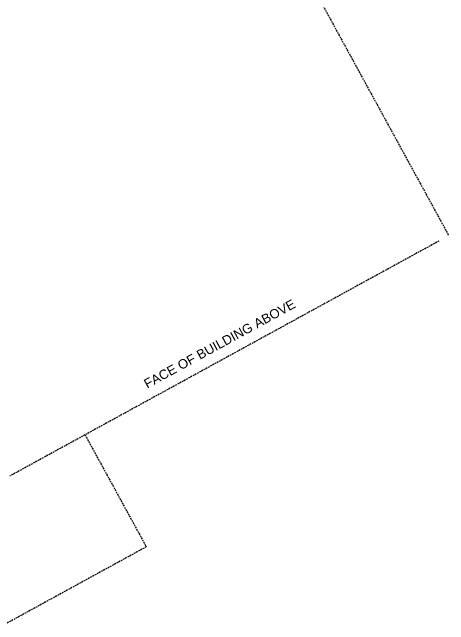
# Model space of a CAD drawing. Header units: inches. Extents: x 69222472 to 69224733, y 27667334 to 27670392.
# Drawn here: x 69224076 to 69224733, y 27667506 to 27668427 of the extents above; entities that cross this region are included whole.
import ezdxf

# ---------------------------------------------------------------- set-up
doc = ezdxf.new("R2010")
doc.units = ezdxf.units.IN
doc.header["$LTSCALE"] = 10
doc.header["$MEASUREMENT"] = 0
doc.linetypes.add('DASHED2', pattern=[0.375, 0.25, -0.125])
doc.layers.add('A-IDEN-TEXT', color=4, linetype='CONTINUOUS')
doc.layers.add('A-ROOF', color=2, linetype='CONTINUOUS')
doc.styles.get("Standard").update_dxf_attribs({"font": 'arial.ttf'})

msp = doc.modelspace()

# ---------------------------------------------------------------- linework, layer by layer
at = {"layer": 'A-ROOF', "linetype": 'DASHED2'}
for p, q in [((69223953.43, 27669515.58), (69224733.21, 27668091.03)), ((69224718.45, 27668082.91), (69224072.85, 27667729.51)), ((69224185.86, 27667791.37), (69224278.07, 27667622.92)), ((69224278.07, 27667622.92), (69224064.04, 27667505.77))]:
    msp.add_line(p, q, dxfattribs=at)

# ---------------------------------------------------------------- texts
at = {"layer": 'A-IDEN-TEXT'}
msp.add_text('FACE OF BUILDING ABOVE', height=14.04, rotation=28.69561, dxfattribs=at).set_placement((69224279.4, 27667860.72))

doc.saveas('drawing.dxf')
